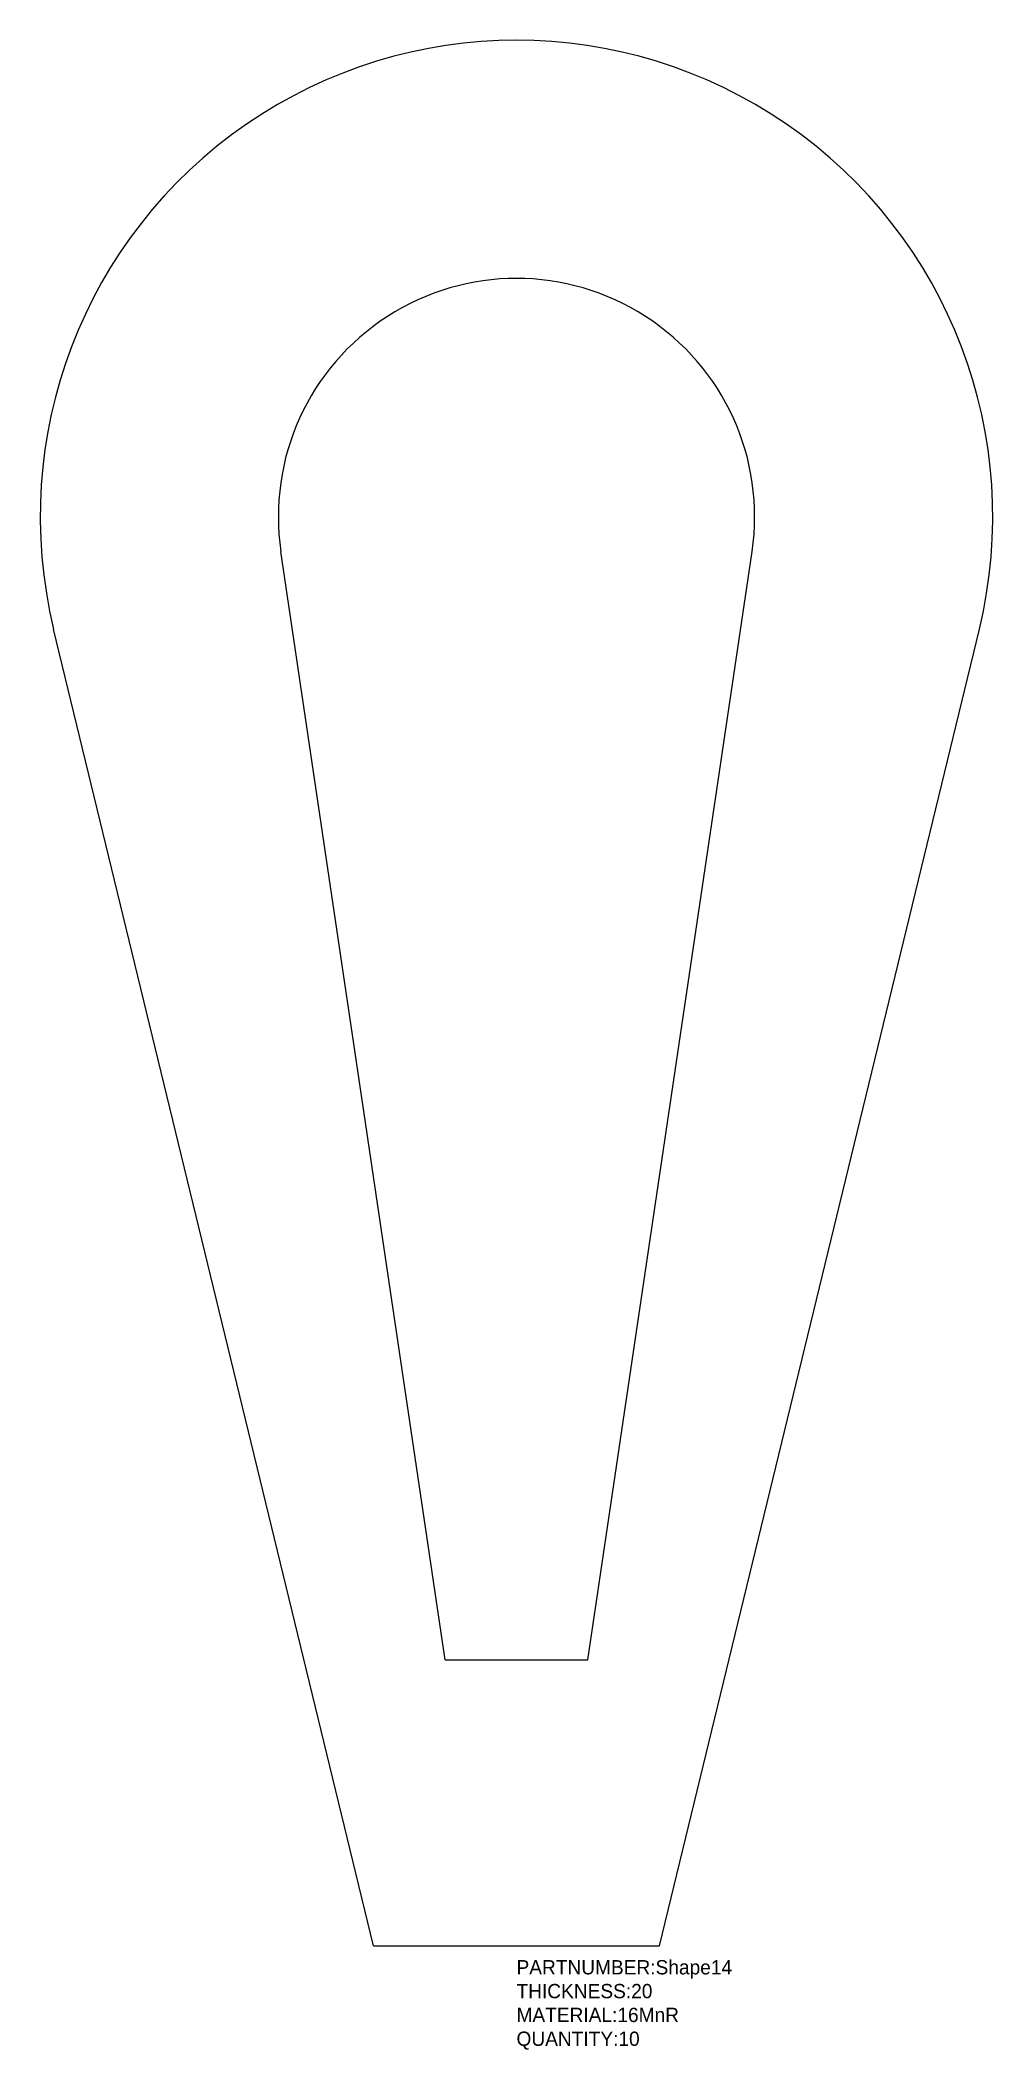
# Model space of a CAD drawing. Extents: x -50 to 50, y -11 to 200.
import ezdxf

# ---------------------------------------------------------------- set-up
doc = ezdxf.new("R2010")
doc.units = 0

msp = doc.modelspace()

# ---------------------------------------------------------------- linework, layer by layer
for p, q in [((-7.5, 30), (-24.73, 146.34)), ((7.5, 30), (24.73, 146.34)), ((-15, 0), (-48.59, 138.19)), ((15, 0), (48.59, 138.19)), ((-7.5, 30), (7.5, 30)), ((-15, 0), (15, 0))]:
    msp.add_line(p, q)
for radius, start, end in [(50, -13.6601, -166.3399), (25, -8.4246, -171.5754)]:
    msp.add_arc((0, 150), radius, start, end)

# ---------------------------------------------------------------- texts
for s, p in [('PARTNUMBER:Shape14', (0, -3)), ('THICKNESS:20', (0, -5.5)), ('MATERIAL:16MnR', (0, -8)), ('QUANTITY:10', (0, -10.5))]:
    msp.add_text(s, height=1.5).set_placement(p)

doc.saveas('drawing.dxf')
